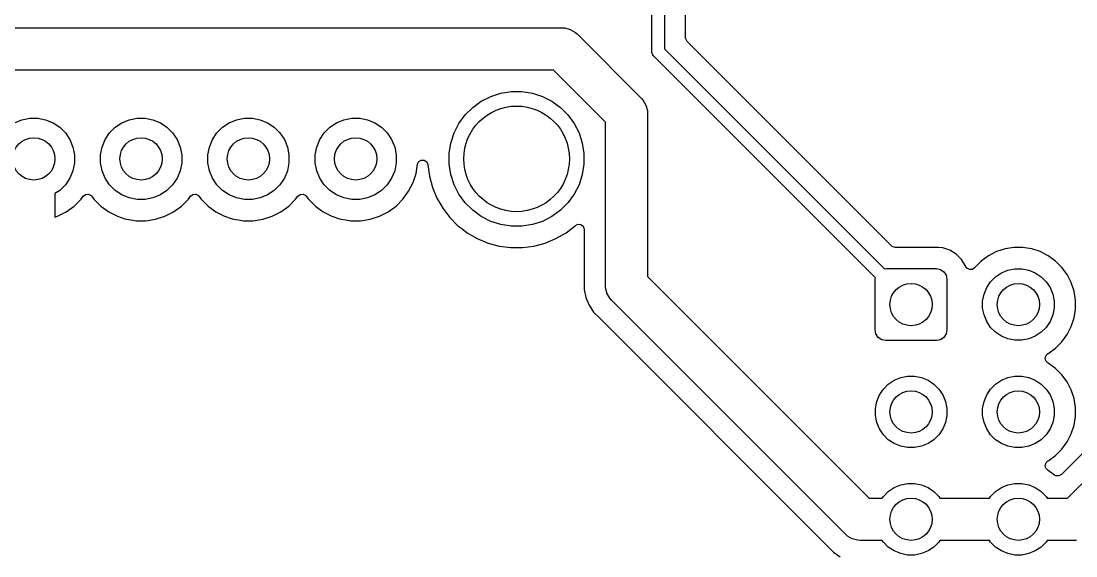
# Model space of a CAD drawing. Extents: x 4.41 to 8.11, y -5.15 to -2.23.
# Drawn here: x 6.531 to 7.514, y -4.661 to -4.163 of the extents above; entities that cross this region are included whole.
import ezdxf

# ---------------------------------------------------------------- set-up
doc = ezdxf.new("R2010")
doc.units = 0
doc.header["$MEASUREMENT"] = 0
doc.layers.add('BLACK', color=7, linetype='CONTINUOUS')

msp = doc.modelspace()

# ---------------------------------------------------------------- linework, layer by layer
at = {"layer": 'BLACK', "linetype": 'CONTINUOUS'}
for p, q in [((7.11894, -4.19125), (7.11894, -4.08441)), ((7.13075, -4.08196), (7.13075, -4.18881)), ((7.15045, -4.17862), (7.15045, -4.15682)), ((6.46726, -4.16925), (7.03533, -4.16925)), ((7.03533, -4.16925), (7.0379, -4.16942)), ((7.0379, -4.16942), (7.0379, -4.16942)), ((7.0379, -4.16942), (7.04286, -4.17075)), ((7.04286, -4.17075), (7.04731, -4.17332)), ((7.04731, -4.17332), (7.04731, -4.17332)), ((7.04731, -4.17332), (7.04925, -4.17502)), ((7.04925, -4.17502), (7.10923, -4.235)), ((7.15056, -4.17966), (7.15045, -4.17862)), ((7.15188, -4.18207), (7.15056, -4.17966)), ((7.34225, -4.37244), (7.15188, -4.18207)), ((7.11905, -4.1924), (7.11894, -4.19125)), ((7.11993, -4.19453), (7.11905, -4.1924)), ((7.12067, -4.19543), (7.11993, -4.19453)), ((7.32741, -4.40217), (7.12067, -4.19543)), ((7.13075, -4.18881), (7.33576, -4.39382)), ((7.02718, -4.20862), (6.45911, -4.20862)), ((7.07563, -4.25708), (7.02718, -4.20862)), ((6.96, -4.23763), (6.96881, -4.23314)), ((6.96881, -4.23314), (6.97821, -4.23009)), ((6.97821, -4.23009), (6.98797, -4.22854)), ((6.98797, -4.22854), (6.99786, -4.22854)), ((6.99786, -4.22854), (7.00762, -4.23009)), ((7.00762, -4.23009), (7.01702, -4.23314)), ((7.01702, -4.23314), (7.02583, -4.23763)), ((7.10923, -4.235), (7.11093, -4.23694)), ((7.11093, -4.23694), (7.11093, -4.23694)), ((7.11093, -4.23694), (7.11345, -4.2413)), ((6.94501, -4.25043), (6.952, -4.24344)), ((6.952, -4.24344), (6.96, -4.23763)), ((7.02583, -4.23763), (7.03382, -4.24344)), ((7.03382, -4.24344), (7.04081, -4.25043)), ((7.11345, -4.2413), (7.1135, -4.24139)), ((7.1135, -4.24139), (7.11483, -4.24635)), ((7.11483, -4.24635), (7.11483, -4.24635)), ((7.11483, -4.24635), (7.115, -4.24892)), ((6.525, -4.25783), (6.53188, -4.25497)), ((6.53188, -4.25497), (6.53919, -4.25352)), ((6.53919, -4.25352), (6.54664, -4.25352)), ((6.54664, -4.25352), (6.55394, -4.25497)), ((6.55394, -4.25497), (6.56083, -4.25783)), ((6.625, -4.25783), (6.63188, -4.25497)), ((6.63188, -4.25497), (6.63919, -4.25352)), ((6.63919, -4.25352), (6.64664, -4.25352)), ((6.64664, -4.25352), (6.65394, -4.25497)), ((6.65394, -4.25497), (6.66083, -4.25783)), ((6.725, -4.25783), (6.73188, -4.25497)), ((6.73188, -4.25497), (6.73919, -4.25352)), ((6.73919, -4.25352), (6.74664, -4.25352)), ((6.74664, -4.25352), (6.75394, -4.25497)), ((6.75394, -4.25497), (6.76083, -4.25783)), ((6.825, -4.25783), (6.83188, -4.25497)), ((6.83188, -4.25497), (6.83919, -4.25352)), ((6.83919, -4.25352), (6.84664, -4.25352)), ((6.84664, -4.25352), (6.85394, -4.25497)), ((6.85394, -4.25497), (6.86083, -4.25783)), ((6.9392, -4.25843), (6.94501, -4.25043)), ((7.04081, -4.25043), (7.04662, -4.25843)), ((7.07563, -4.40905), (7.07563, -4.25708)), ((7.115, -4.24892), (7.115, -4.4009)), ((6.56083, -4.25783), (6.56702, -4.26196)), ((6.56702, -4.26196), (6.57229, -4.26723)), ((6.61354, -4.26723), (6.61881, -4.26196)), ((6.61881, -4.26196), (6.625, -4.25783)), ((6.66083, -4.25783), (6.66702, -4.26196)), ((6.66702, -4.26196), (6.67229, -4.26723)), ((6.71354, -4.26723), (6.71881, -4.26196)), ((6.71881, -4.26196), (6.725, -4.25783)), ((6.76083, -4.25783), (6.76702, -4.26196)), ((6.76702, -4.26196), (6.77229, -4.26723)), ((6.81354, -4.26723), (6.81881, -4.26196)), ((6.81881, -4.26196), (6.825, -4.25783)), ((6.86083, -4.25783), (6.86702, -4.26196)), ((6.86702, -4.26196), (6.87229, -4.26723)), ((6.93472, -4.26723), (6.9392, -4.25843)), ((7.04662, -4.25843), (7.05111, -4.26723)), ((6.57229, -4.26723), (6.57643, -4.27343)), ((6.57643, -4.27343), (6.57928, -4.28031)), ((6.60655, -4.28031), (6.6094, -4.27343)), ((6.6094, -4.27343), (6.61354, -4.26723)), ((6.67229, -4.26723), (6.67643, -4.27343)), ((6.67643, -4.27343), (6.67928, -4.28031)), ((6.70655, -4.28031), (6.7094, -4.27343)), ((6.7094, -4.27343), (6.71354, -4.26723)), ((6.77229, -4.26723), (6.77643, -4.27343)), ((6.77643, -4.27343), (6.77928, -4.28031)), ((6.80655, -4.28031), (6.8094, -4.27343)), ((6.8094, -4.27343), (6.81354, -4.26723)), ((6.87229, -4.26723), (6.87643, -4.27343)), ((6.87643, -4.27343), (6.87928, -4.28031)), ((6.93012, -4.2864), (6.93166, -4.27663)), ((6.93166, -4.27663), (6.93472, -4.26723)), ((7.05111, -4.26723), (7.05417, -4.27663)), ((7.05417, -4.27663), (7.05571, -4.2864)), ((6.57928, -4.28031), (6.58073, -4.28761)), ((6.6051, -4.28761), (6.60655, -4.28031)), ((6.67928, -4.28031), (6.68073, -4.28761)), ((6.7051, -4.28761), (6.70655, -4.28031)), ((6.77928, -4.28031), (6.78073, -4.28761)), ((6.8051, -4.28761), (6.80655, -4.28031)), ((6.87928, -4.28031), (6.88073, -4.28761)), ((6.93012, -4.29628), (6.93012, -4.2864)), ((7.05571, -4.2864), (7.05571, -4.29628)), ((6.58073, -4.29506), (6.57928, -4.30237)), ((6.58073, -4.28761), (6.58073, -4.29506)), ((6.6051, -4.29506), (6.6051, -4.28761)), ((6.60655, -4.30237), (6.6051, -4.29506)), ((6.68073, -4.29506), (6.67928, -4.30237)), ((6.68073, -4.28761), (6.68073, -4.29506)), ((6.7051, -4.29506), (6.7051, -4.28761)), ((6.70655, -4.30237), (6.7051, -4.29506)), ((6.78073, -4.29506), (6.77928, -4.30237)), ((6.78073, -4.28761), (6.78073, -4.29506)), ((6.8051, -4.29506), (6.8051, -4.28761)), ((6.80655, -4.30237), (6.8051, -4.29506)), ((6.88073, -4.29506), (6.87928, -4.30237)), ((6.88073, -4.28761), (6.88073, -4.29506)), ((6.8992, -4.30485), (6.90053, -4.29643)), ((6.90053, -4.29643), (6.90171, -4.29394)), ((6.90171, -4.29394), (6.90404, -4.29249)), ((6.90404, -4.29249), (6.90679, -4.29253)), ((6.90679, -4.29253), (6.90909, -4.29405)), ((6.90909, -4.29405), (6.91019, -4.29657)), ((6.91019, -4.29657), (6.9102, -4.29665)), ((6.93166, -4.30604), (6.93012, -4.29628)), ((7.05571, -4.29628), (7.05417, -4.30604)), ((6.57928, -4.30237), (6.57643, -4.30925)), ((6.6094, -4.30925), (6.60655, -4.30237)), ((6.67928, -4.30237), (6.67643, -4.30925)), ((6.7094, -4.30925), (6.70655, -4.30237)), ((6.77928, -4.30237), (6.77643, -4.30925)), ((6.8094, -4.30925), (6.80655, -4.30237)), ((6.87928, -4.30237), (6.87643, -4.30925)), ((6.89639, -4.31349), (6.8992, -4.30485)), ((6.9102, -4.29665), (6.91163, -4.30751)), ((6.93472, -4.31544), (6.93166, -4.30604)), ((7.05417, -4.30604), (7.05111, -4.31544)), ((6.57229, -4.31545), (6.56702, -4.32071)), ((6.57643, -4.30925), (6.57229, -4.31545)), ((6.61354, -4.31545), (6.6094, -4.30925)), ((6.61881, -4.32071), (6.61354, -4.31545)), ((6.67229, -4.31545), (6.66702, -4.32071)), ((6.67643, -4.30925), (6.67229, -4.31545)), ((6.71354, -4.31545), (6.7094, -4.30925)), ((6.71881, -4.32071), (6.71354, -4.31545)), ((6.77229, -4.31545), (6.76702, -4.32071)), ((6.77643, -4.30925), (6.77229, -4.31545)), ((6.81354, -4.31545), (6.8094, -4.30925)), ((6.81881, -4.32071), (6.81354, -4.31545)), ((6.87229, -4.31545), (6.86702, -4.32071)), ((6.87643, -4.30925), (6.87229, -4.31545)), ((6.89227, -4.32158), (6.89639, -4.31349)), ((6.91163, -4.30751), (6.91163, -4.30751)), ((6.91163, -4.30751), (6.91163, -4.30751)), ((6.91163, -4.30751), (6.91163, -4.30751)), ((6.91163, -4.30751), (6.91444, -4.31798)), ((6.9392, -4.32425), (6.93472, -4.31544)), ((7.05111, -4.31544), (7.04662, -4.32425)), ((6.56702, -4.32071), (6.5626, -4.32367)), ((6.5626, -4.32367), (6.5626, -4.3456)), ((6.58895, -4.32611), (6.59113, -4.32443)), ((6.59113, -4.32443), (6.59387, -4.3242)), ((6.59387, -4.3242), (6.5963, -4.32548)), ((6.5963, -4.32548), (6.59685, -4.32611)), ((6.625, -4.32485), (6.61881, -4.32071)), ((6.63188, -4.3277), (6.625, -4.32485)), ((6.66083, -4.32485), (6.65394, -4.3277)), ((6.66702, -4.32071), (6.66083, -4.32485)), ((6.68896, -4.32613), (6.69114, -4.32445)), ((6.69114, -4.32445), (6.69388, -4.32421)), ((6.69388, -4.32421), (6.69632, -4.3255)), ((6.69632, -4.3255), (6.69686, -4.32613)), ((6.725, -4.32485), (6.71881, -4.32071)), ((6.73188, -4.3277), (6.725, -4.32485)), ((6.76083, -4.32485), (6.75394, -4.3277)), ((6.76702, -4.32071), (6.76083, -4.32485)), ((6.78896, -4.32613), (6.79114, -4.32445)), ((6.79114, -4.32445), (6.79388, -4.32421)), ((6.79388, -4.32421), (6.79632, -4.3255)), ((6.79632, -4.3255), (6.79686, -4.32613)), ((6.825, -4.32485), (6.81881, -4.32071)), ((6.83188, -4.3277), (6.825, -4.32485)), ((6.86083, -4.32485), (6.85394, -4.3277)), ((6.86702, -4.32071), (6.86083, -4.32485)), ((6.88693, -4.32893), (6.89227, -4.32158)), ((6.91444, -4.31798), (6.91859, -4.32799)), ((6.94501, -4.33225), (6.9392, -4.32425)), ((7.04662, -4.32425), (7.04081, -4.33225)), ((6.57315, -4.34068), (6.58049, -4.33534)), ((6.58049, -4.33534), (6.58691, -4.32892)), ((6.58049, -4.33534), (6.58049, -4.33534)), ((6.58691, -4.32892), (6.58895, -4.32611)), ((6.58691, -4.32892), (6.58691, -4.32892)), ((6.59685, -4.32611), (6.5989, -4.32893)), ((6.5989, -4.32893), (6.60532, -4.33535)), ((6.60532, -4.33535), (6.61267, -4.34069)), ((6.63919, -4.32916), (6.63188, -4.3277)), ((6.64664, -4.32916), (6.63919, -4.32916)), ((6.65394, -4.3277), (6.64664, -4.32916)), ((6.67316, -4.34069), (6.68051, -4.33535)), ((6.68051, -4.33535), (6.68693, -4.32893)), ((6.68693, -4.32893), (6.68896, -4.32613)), ((6.69686, -4.32613), (6.6989, -4.32893)), ((6.6989, -4.32893), (6.70532, -4.33535)), ((6.70532, -4.33535), (6.71267, -4.34069)), ((6.73919, -4.32916), (6.73188, -4.3277)), ((6.74664, -4.32916), (6.73919, -4.32916)), ((6.75394, -4.3277), (6.74664, -4.32916)), ((6.77316, -4.34069), (6.78051, -4.33535)), ((6.78051, -4.33535), (6.78693, -4.32893)), ((6.78693, -4.32893), (6.78896, -4.32613)), ((6.79686, -4.32613), (6.7989, -4.32893)), ((6.7989, -4.32893), (6.80532, -4.33535)), ((6.80532, -4.33535), (6.81267, -4.34069)), ((6.83919, -4.32916), (6.83188, -4.3277)), ((6.84664, -4.32916), (6.83919, -4.32916)), ((6.85394, -4.3277), (6.84664, -4.32916)), ((6.87316, -4.34069), (6.88051, -4.33535)), ((6.88051, -4.33535), (6.88693, -4.32893)), ((6.91859, -4.32799), (6.91859, -4.32799)), ((6.91859, -4.32799), (6.92184, -4.33364)), ((6.92184, -4.33364), (6.92401, -4.33738)), ((6.952, -4.33924), (6.94501, -4.33225)), ((7.04081, -4.33225), (7.03382, -4.33924)), ((6.5626, -4.3456), (6.56506, -4.3448)), ((6.56506, -4.3448), (6.57315, -4.34068)), ((6.61267, -4.34069), (6.62076, -4.34482)), ((6.62076, -4.34482), (6.62775, -4.34709)), ((6.65643, -4.34762), (6.66506, -4.34482)), ((6.66506, -4.34482), (6.67316, -4.34069)), ((6.71267, -4.34069), (6.72076, -4.34482)), ((6.72076, -4.34482), (6.72775, -4.34709)), ((6.75643, -4.34762), (6.76506, -4.34482)), ((6.76506, -4.34482), (6.77316, -4.34069)), ((6.81267, -4.34069), (6.82076, -4.34482)), ((6.82076, -4.34482), (6.82775, -4.34709)), ((6.85643, -4.34762), (6.86506, -4.34482)), ((6.86506, -4.34482), (6.87316, -4.34069)), ((6.92401, -4.33738), (6.92401, -4.33738)), ((6.92401, -4.33738), (6.92401, -4.33738)), ((6.92401, -4.33738), (6.93061, -4.34598)), ((6.96, -4.34505), (6.952, -4.33924)), ((6.96881, -4.34954), (6.96, -4.34505)), ((7.02583, -4.34505), (7.01702, -4.34954)), ((7.03382, -4.33924), (7.02583, -4.34505)), ((6.62775, -4.34709), (6.6294, -4.34762)), ((6.6294, -4.34762), (6.63354, -4.34828)), ((6.63354, -4.34828), (6.63837, -4.34904)), ((6.63837, -4.34904), (6.63837, -4.34904)), ((6.63837, -4.34904), (6.64745, -4.34904)), ((6.64745, -4.34904), (6.65643, -4.34762)), ((6.64745, -4.34904), (6.64745, -4.34904)), ((6.72775, -4.34709), (6.7294, -4.34762)), ((6.7294, -4.34762), (6.73354, -4.34828)), ((6.73354, -4.34828), (6.73837, -4.34904)), ((6.73837, -4.34904), (6.73837, -4.34904)), ((6.73837, -4.34904), (6.74745, -4.34904)), ((6.74745, -4.34904), (6.75643, -4.34762)), ((6.74745, -4.34904), (6.74745, -4.34904)), ((6.82775, -4.34709), (6.8294, -4.34762)), ((6.8294, -4.34762), (6.83354, -4.34828)), ((6.83354, -4.34828), (6.83837, -4.34904)), ((6.83837, -4.34904), (6.83837, -4.34904)), ((6.83837, -4.34904), (6.84745, -4.34904)), ((6.84745, -4.34904), (6.85643, -4.34762)), ((6.84745, -4.34904), (6.84745, -4.34904)), ((6.93061, -4.34598), (6.93061, -4.34598)), ((6.93061, -4.34598), (6.93827, -4.35365)), ((6.93827, -4.35365), (6.93827, -4.35365)), ((6.93827, -4.35365), (6.94173, -4.3563)), ((6.97821, -4.35259), (6.96881, -4.34954)), ((6.98797, -4.35414), (6.97821, -4.35259)), ((6.99786, -4.35414), (6.98797, -4.35414)), ((7.00762, -4.35259), (6.99786, -4.35414)), ((7.01702, -4.34954), (7.00762, -4.35259)), ((7.03896, -4.36025), (7.04756, -4.35365)), ((7.04756, -4.35365), (7.04759, -4.35361)), ((7.04756, -4.35365), (7.04756, -4.35365)), ((7.04759, -4.35361), (7.0476, -4.3536)), ((7.0476, -4.3536), (7.04768, -4.35354)), ((7.04768, -4.35354), (7.04769, -4.35356)), ((7.04769, -4.35356), (7.05001, -4.35229)), ((7.05001, -4.35229), (7.05275, -4.35249)), ((7.05275, -4.35249), (7.05495, -4.35414)), ((7.05495, -4.35414), (7.05591, -4.35672)), ((6.94173, -4.3563), (6.94687, -4.36025)), ((6.94687, -4.36025), (6.95113, -4.36271)), ((6.95113, -4.36271), (6.95626, -4.36567)), ((7.02957, -4.36567), (7.03896, -4.36025)), ((7.05591, -4.35672), (7.05593, -4.35706)), ((7.05593, -4.35706), (7.05593, -4.41293)), ((6.95626, -4.36567), (6.95626, -4.36567)), ((6.95626, -4.36567), (6.95626, -4.36567)), ((6.95626, -4.36567), (6.96627, -4.36981)), ((6.96627, -4.36981), (6.97675, -4.37262)), ((6.97675, -4.37262), (6.98749, -4.37404)), ((6.98749, -4.37404), (6.98749, -4.37404)), ((6.98749, -4.37404), (6.99833, -4.37404)), ((6.99833, -4.37404), (7.00908, -4.37262)), ((6.99833, -4.37404), (6.99833, -4.37404)), ((7.00908, -4.37262), (7.01955, -4.36981)), ((7.01955, -4.36981), (7.02957, -4.36567)), ((7.34306, -4.3731), (7.34225, -4.37244)), ((7.3457, -4.37387), (7.34306, -4.3731)), ((7.38622, -4.37387), (7.3457, -4.37387)), ((7.39027, -4.37428), (7.38622, -4.37387)), ((7.38622, -4.37387), (7.38622, -4.37387)), ((7.39682, -4.37646), (7.39027, -4.37428)), ((7.39027, -4.37428), (7.39027, -4.37428)), ((7.44818, -4.37518), (7.44022, -4.37777)), ((7.45453, -4.37417), (7.44818, -4.37518)), ((7.45645, -4.37387), (7.45453, -4.37417)), ((7.46481, -4.37387), (7.45645, -4.37387)), ((7.46673, -4.37417), (7.46481, -4.37387)), ((7.47308, -4.37518), (7.46673, -4.37417)), ((7.48104, -4.37777), (7.47308, -4.37518)), ((7.47308, -4.37518), (7.47308, -4.37518)), ((7.47308, -4.37518), (7.47308, -4.37518)), ((7.4027, -4.38008), (7.39682, -4.37646)), ((7.40759, -4.38497), (7.4027, -4.38008)), ((7.41121, -4.39085), (7.40759, -4.38497)), ((7.43276, -4.38157), (7.42599, -4.38648)), ((7.44022, -4.37777), (7.43276, -4.38157)), ((7.4885, -4.38157), (7.48104, -4.37777)), ((7.48104, -4.37777), (7.48104, -4.37777)), ((7.48104, -4.37777), (7.48104, -4.37777)), ((7.49527, -4.38648), (7.4885, -4.38157)), ((7.70123, -4.3848), (7.50069, -4.58533)), ((7.33576, -4.39382), (7.33701, -4.39357)), ((7.33701, -4.39357), (7.38425, -4.39357)), ((7.38425, -4.39357), (7.38802, -4.39432)), ((7.38802, -4.39432), (7.39121, -4.39646)), ((7.41135, -4.39126), (7.41121, -4.39085)), ((7.41121, -4.39085), (7.41121, -4.39085)), ((7.41258, -4.39323), (7.41135, -4.39126)), ((7.41502, -4.39451), (7.41258, -4.39323)), ((7.41776, -4.39427), (7.41502, -4.39451)), ((7.41993, -4.3926), (7.41776, -4.39427)), ((7.42007, -4.3924), (7.41993, -4.3926)), ((7.42599, -4.38648), (7.42007, -4.3924)), ((7.42007, -4.3924), (7.42007, -4.3924)), ((7.45092, -4.39502), (7.45735, -4.39374)), ((7.45735, -4.39374), (7.46391, -4.39374)), ((7.46391, -4.39374), (7.47034, -4.39502)), ((7.50119, -4.3924), (7.49527, -4.38648)), ((7.5061, -4.39917), (7.50119, -4.3924)), ((7.50654, -4.60735), (7.72236, -4.39153)), ((7.115, -4.4009), (7.32146, -4.60735)), ((7.32717, -4.40342), (7.32741, -4.40217)), ((7.32717, -4.45066), (7.32717, -4.40342)), ((7.39121, -4.39646), (7.39335, -4.39965)), ((7.39335, -4.39965), (7.39409, -4.40342)), ((7.39409, -4.40342), (7.39409, -4.45066)), ((7.43476, -4.40581), (7.4394, -4.40117)), ((7.4394, -4.40117), (7.44485, -4.39753)), ((7.44485, -4.39753), (7.45092, -4.39502)), ((7.47034, -4.39502), (7.4764, -4.39753)), ((7.4764, -4.39753), (7.48186, -4.40117)), ((7.48186, -4.40117), (7.4865, -4.40581)), ((7.5099, -4.40663), (7.5061, -4.39917)), ((7.5061, -4.39917), (7.5061, -4.39917)), ((7.5061, -4.39917), (7.5061, -4.39917)), ((7.05593, -4.41293), (7.05593, -4.41293)), ((7.05593, -4.41293), (7.05593, -4.41293)), ((7.05593, -4.41293), (7.05744, -4.42054)), ((7.0758, -4.41162), (7.07563, -4.40905)), ((7.07688, -4.41567), (7.0758, -4.41162)), ((7.0758, -4.41162), (7.0758, -4.41162)), ((7.42861, -4.41733), (7.43112, -4.41126)), ((7.43112, -4.41126), (7.43476, -4.40581)), ((7.4865, -4.40581), (7.49014, -4.41126)), ((7.49014, -4.41126), (7.49265, -4.41733)), ((7.51249, -4.41459), (7.5099, -4.40663)), ((7.05744, -4.42054), (7.05744, -4.42054)), ((7.05744, -4.42054), (7.06041, -4.42771)), ((7.07713, -4.41658), (7.07688, -4.41567)), ((7.0797, -4.42103), (7.07713, -4.41658)), ((7.0814, -4.42297), (7.0797, -4.42103)), ((7.0797, -4.42103), (7.0797, -4.42103)), ((7.29938, -4.64096), (7.0814, -4.42297)), ((7.42733, -4.42376), (7.42861, -4.41733)), ((7.42733, -4.43032), (7.42733, -4.42376)), ((7.49265, -4.41733), (7.49393, -4.42376)), ((7.49393, -4.42376), (7.49393, -4.43032)), ((7.5138, -4.42285), (7.51249, -4.41459)), ((7.5138, -4.43122), (7.5138, -4.42285)), ((7.06041, -4.42771), (7.06041, -4.42771)), ((7.06041, -4.42771), (7.06472, -4.43416)), ((7.06472, -4.43416), (7.06472, -4.43416)), ((7.06472, -4.43416), (7.07038, -4.43982)), ((7.42861, -4.43675), (7.42733, -4.43032)), ((7.49393, -4.43032), (7.49265, -4.43675)), ((7.51249, -4.43949), (7.5138, -4.43122)), ((7.07038, -4.43982), (7.07038, -4.43982)), ((7.07038, -4.43982), (7.28258, -4.65203)), ((7.43112, -4.44281), (7.42861, -4.43675)), ((7.43476, -4.44827), (7.43112, -4.44281)), ((7.49014, -4.44281), (7.4865, -4.44827)), ((7.49265, -4.43675), (7.49014, -4.44281)), ((7.5099, -4.44745), (7.51249, -4.43949)), ((7.32791, -4.45443), (7.32717, -4.45066)), ((7.39409, -4.45066), (7.39335, -4.45443)), ((7.4394, -4.45291), (7.43476, -4.44827)), ((7.44485, -4.45655), (7.4394, -4.45291)), ((7.48186, -4.45291), (7.4764, -4.45655)), ((7.4865, -4.44827), (7.48186, -4.45291)), ((7.5061, -4.45491), (7.5099, -4.44745)), ((7.33005, -4.45762), (7.32791, -4.45443)), ((7.33324, -4.45975), (7.33005, -4.45762)), ((7.33701, -4.4605), (7.33324, -4.45975)), ((7.38425, -4.4605), (7.33701, -4.4605)), ((7.38802, -4.45975), (7.38425, -4.4605)), ((7.39121, -4.45762), (7.38802, -4.45975)), ((7.39335, -4.45443), (7.39121, -4.45762)), ((7.45092, -4.45906), (7.44485, -4.45655)), ((7.45735, -4.46034), (7.45092, -4.45906)), ((7.46391, -4.46034), (7.45735, -4.46034)), ((7.47034, -4.45906), (7.46391, -4.46034)), ((7.4764, -4.45655), (7.47034, -4.45906)), ((7.49527, -4.46759), (7.50119, -4.46168)), ((7.50119, -4.46168), (7.5061, -4.45491)), ((7.50119, -4.46168), (7.50119, -4.46168)), ((7.50119, -4.46168), (7.50119, -4.46168)), ((7.5061, -4.45491), (7.5061, -4.45491)), ((7.5061, -4.45491), (7.5061, -4.45491)), ((7.48638, -4.47423), (7.48815, -4.47269)), ((7.48815, -4.47269), (7.4885, -4.47251)), ((7.4885, -4.47251), (7.48936, -4.47189)), ((7.48936, -4.47189), (7.49527, -4.46759)), ((7.49527, -4.46759), (7.49527, -4.46759)), ((7.49527, -4.46759), (7.49527, -4.46759)), ((7.48549, -4.47683), (7.48638, -4.47423)), ((7.48615, -4.4795), (7.48549, -4.47683)), ((7.48815, -4.48139), (7.48615, -4.4795)), ((7.48847, -4.48155), (7.48815, -4.48139)), ((7.4885, -4.48156), (7.48847, -4.48155)), ((7.49527, -4.48648), (7.4885, -4.48156)), ((7.50119, -4.4924), (7.49527, -4.48648)), ((7.5061, -4.49917), (7.50119, -4.4924)), ((7.33476, -4.50581), (7.3394, -4.50117)), ((7.3394, -4.50117), (7.34485, -4.49753)), ((7.34485, -4.49753), (7.35092, -4.49502)), ((7.35092, -4.49502), (7.35735, -4.49374)), ((7.35735, -4.49374), (7.36391, -4.49374)), ((7.36391, -4.49374), (7.37034, -4.49502)), ((7.37034, -4.49502), (7.37641, -4.49753)), ((7.37641, -4.49753), (7.38186, -4.50117)), ((7.38186, -4.50117), (7.3865, -4.50581)), ((7.43476, -4.50581), (7.4394, -4.50117)), ((7.4394, -4.50117), (7.44485, -4.49753)), ((7.44485, -4.49753), (7.45092, -4.49502)), ((7.45092, -4.49502), (7.45735, -4.49374)), ((7.45735, -4.49374), (7.46391, -4.49374)), ((7.46391, -4.49374), (7.47034, -4.49502)), ((7.47034, -4.49502), (7.4764, -4.49753)), ((7.4764, -4.49753), (7.48186, -4.50117)), ((7.48186, -4.50117), (7.4865, -4.50581)), ((7.5099, -4.50663), (7.5061, -4.49917)), ((7.5061, -4.49917), (7.5061, -4.49917)), ((7.5061, -4.49917), (7.5061, -4.49917)), ((7.32861, -4.51733), (7.33112, -4.51126)), ((7.33112, -4.51126), (7.33476, -4.50581)), ((7.3865, -4.50581), (7.39014, -4.51126)), ((7.39014, -4.51126), (7.39265, -4.51733)), ((7.42861, -4.51733), (7.43112, -4.51126)), ((7.43112, -4.51126), (7.43476, -4.50581)), ((7.4865, -4.50581), (7.49014, -4.51126)), ((7.49014, -4.51126), (7.49265, -4.51733)), ((7.51249, -4.51459), (7.5099, -4.50663)), ((7.32733, -4.52376), (7.32861, -4.51733)), ((7.39265, -4.51733), (7.39393, -4.52376)), ((7.42733, -4.52376), (7.42861, -4.51733)), ((7.49265, -4.51733), (7.49393, -4.52376)), ((7.5138, -4.52285), (7.51249, -4.51459)), ((7.32733, -4.53032), (7.32733, -4.52376)), ((7.32861, -4.53675), (7.32733, -4.53032)), ((7.39393, -4.53032), (7.39265, -4.53675)), ((7.39393, -4.52376), (7.39393, -4.53032)), ((7.42733, -4.53032), (7.42733, -4.52376)), ((7.42861, -4.53675), (7.42733, -4.53032)), ((7.49393, -4.53032), (7.49265, -4.53675)), ((7.49393, -4.52376), (7.49393, -4.53032)), ((7.51249, -4.53949), (7.5138, -4.53122)), ((7.5138, -4.53122), (7.5138, -4.52285)), ((7.33112, -4.54281), (7.32861, -4.53675)), ((7.39265, -4.53675), (7.39014, -4.54281)), ((7.43112, -4.54281), (7.42861, -4.53675)), ((7.49265, -4.53675), (7.49014, -4.54281)), ((7.5099, -4.54745), (7.51249, -4.53949)), ((7.33476, -4.54827), (7.33112, -4.54281)), ((7.3394, -4.55291), (7.33476, -4.54827)), ((7.3865, -4.54827), (7.38186, -4.55291)), ((7.39014, -4.54281), (7.3865, -4.54827)), ((7.43476, -4.54827), (7.43112, -4.54281)), ((7.4394, -4.55291), (7.43476, -4.54827)), ((7.4865, -4.54827), (7.48186, -4.55291)), ((7.49014, -4.54281), (7.4865, -4.54827)), ((7.5061, -4.55491), (7.5099, -4.54745)), ((7.34485, -4.55655), (7.3394, -4.55291)), ((7.35092, -4.55906), (7.34485, -4.55655)), ((7.35735, -4.56034), (7.35092, -4.55906)), ((7.36391, -4.56034), (7.35735, -4.56034)), ((7.37034, -4.55906), (7.36391, -4.56034)), ((7.37641, -4.55655), (7.37034, -4.55906)), ((7.38186, -4.55291), (7.37641, -4.55655)), ((7.44485, -4.55655), (7.4394, -4.55291)), ((7.45092, -4.55906), (7.44485, -4.55655)), ((7.45735, -4.56034), (7.45092, -4.55906)), ((7.46391, -4.56034), (7.45735, -4.56034)), ((7.47034, -4.55906), (7.46391, -4.56034)), ((7.4764, -4.55655), (7.47034, -4.55906)), ((7.48186, -4.55291), (7.4764, -4.55655)), ((7.49527, -4.56759), (7.50119, -4.56168)), ((7.50119, -4.56168), (7.5061, -4.55491)), ((7.50119, -4.56168), (7.50119, -4.56168)), ((7.50119, -4.56168), (7.50119, -4.56168)), ((7.5061, -4.55491), (7.5061, -4.55491)), ((7.5061, -4.55491), (7.5061, -4.55491)), ((7.4885, -4.57251), (7.48936, -4.57189)), ((7.48936, -4.57189), (7.49527, -4.56759)), ((7.49527, -4.56759), (7.49527, -4.56759)), ((7.49527, -4.56759), (7.49527, -4.56759)), ((7.48549, -4.57683), (7.48638, -4.57423)), ((7.48615, -4.5795), (7.48549, -4.57683)), ((7.48815, -4.58139), (7.48615, -4.5795)), ((7.48638, -4.57423), (7.48815, -4.57269)), ((7.48815, -4.57269), (7.4885, -4.57251)), ((7.48847, -4.58155), (7.48815, -4.58139)), ((7.4885, -4.58157), (7.48847, -4.58155)), ((7.49437, -4.58583), (7.4885, -4.58157)), ((7.49553, -4.58646), (7.49437, -4.58583)), ((7.49828, -4.58665), (7.49553, -4.58646)), ((7.50069, -4.58533), (7.49828, -4.58665)), ((7.33476, -4.60581), (7.3394, -4.60117)), ((7.3394, -4.60117), (7.34485, -4.59753)), ((7.34485, -4.59753), (7.35092, -4.59502)), ((7.35092, -4.59502), (7.35735, -4.59374)), ((7.35735, -4.59374), (7.36391, -4.59374)), ((7.36391, -4.59374), (7.37034, -4.59502)), ((7.37034, -4.59502), (7.37641, -4.59753)), ((7.37641, -4.59753), (7.38186, -4.60117)), ((7.38186, -4.60117), (7.3865, -4.60581)), ((7.43476, -4.60581), (7.4394, -4.60117)), ((7.4394, -4.60117), (7.44485, -4.59753)), ((7.44485, -4.59753), (7.45092, -4.59502)), ((7.45092, -4.59502), (7.45735, -4.59374)), ((7.45735, -4.59374), (7.46391, -4.59374)), ((7.46391, -4.59374), (7.47034, -4.59502)), ((7.47034, -4.59502), (7.4764, -4.59753)), ((7.4764, -4.59753), (7.48186, -4.60117)), ((7.48186, -4.60117), (7.4865, -4.60581)), ((7.32146, -4.60735), (7.33373, -4.60735)), ((7.33373, -4.60735), (7.33476, -4.60581)), ((7.3865, -4.60581), (7.38753, -4.60735)), ((7.38753, -4.60735), (7.43373, -4.60735)), ((7.43373, -4.60735), (7.43476, -4.60581)), ((7.4865, -4.60581), (7.48753, -4.60735)), ((7.48753, -4.60735), (7.50654, -4.60735)), ((7.30132, -4.64266), (7.29938, -4.64096)), ((7.30577, -4.64523), (7.30132, -4.64266)), ((7.30132, -4.64266), (7.30132, -4.64266)), ((7.31073, -4.64656), (7.30577, -4.64523)), ((7.31074, -4.64656), (7.31073, -4.64656)), ((7.3133, -4.64672), (7.31074, -4.64656)), ((7.33373, -4.64672), (7.3133, -4.64672)), ((7.33476, -4.64827), (7.33373, -4.64672)), ((7.3394, -4.65291), (7.33476, -4.64827)), ((7.3865, -4.64827), (7.38186, -4.65291)), ((7.38753, -4.64672), (7.3865, -4.64827)), ((7.43373, -4.64672), (7.38753, -4.64672)), ((7.43476, -4.64827), (7.43373, -4.64672)), ((7.4394, -4.65291), (7.43476, -4.64827)), ((7.4865, -4.64827), (7.48186, -4.65291)), ((7.48753, -4.64672), (7.4865, -4.64827)), ((7.51469, -4.64672), (7.48753, -4.64672)), ((7.28258, -4.65203), (7.28259, -4.65203)), ((7.28259, -4.65203), (7.28819, -4.65764)), ((7.28819, -4.65764), (7.28819, -4.65764)), ((7.28819, -4.65764), (7.29465, -4.66195)), ((7.34485, -4.65655), (7.3394, -4.65291)), ((7.35092, -4.65906), (7.34485, -4.65655)), ((7.35735, -4.66034), (7.35092, -4.65906)), ((7.36391, -4.66034), (7.35735, -4.66034)), ((7.37034, -4.65906), (7.36391, -4.66034)), ((7.37641, -4.65655), (7.37034, -4.65906)), ((7.38186, -4.65291), (7.37641, -4.65655)), ((7.44485, -4.65655), (7.4394, -4.65291)), ((7.45092, -4.65906), (7.44485, -4.65655)), ((7.45735, -4.66034), (7.45092, -4.65906)), ((7.46391, -4.66034), (7.45735, -4.66034)), ((7.47034, -4.65906), (7.46391, -4.66034)), ((7.4764, -4.65655), (7.47034, -4.65906)), ((7.48186, -4.65291), (7.4764, -4.65655))]:
    msp.add_line(p, q, dxfattribs=at)
at = {"layer": 'BLACK'}
for centre, radius in [((6.99291, -4.29134), 0.04921), ((6.54291, -4.29134), 0.01969), ((6.64291, -4.29134), 0.01969), ((6.74291, -4.29134), 0.01969), ((6.84291, -4.29134), 0.01969), ((7.36063, -4.42704), 0.01969), ((7.46063, -4.42704), 0.01969), ((7.36063, -4.52704), 0.01969), ((7.46063, -4.52704), 0.01969), ((7.36063, -4.62704), 0.01969), ((7.46063, -4.62704), 0.01969)]:
    msp.add_circle(centre, radius, dxfattribs=at)
at = {"layer": 'WHITE'}
for centre, radius in [((6.99291, -4.29134), 0.04921), ((6.54291, -4.29134), 0.01969), ((6.64291, -4.29134), 0.01969), ((6.74291, -4.29134), 0.01969), ((6.84291, -4.29134), 0.01969), ((7.36063, -4.42704), 0.01969), ((7.46063, -4.42704), 0.01969), ((7.36063, -4.52704), 0.01969), ((7.46063, -4.52704), 0.01969), ((7.36063, -4.62704), 0.01969), ((7.46063, -4.62704), 0.01969)]:
    msp.add_circle(centre, radius, dxfattribs=at)

doc.saveas('drawing.dxf')
